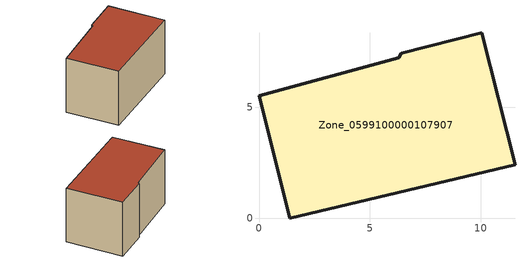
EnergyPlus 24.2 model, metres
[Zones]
Zone_0599100000107907
 floor ground (C_G): 11.54,2.41 1.39,0 0,5.51 6.31,7.23 6.41,7.44 10.05,8.35 z0
 wall outside (C_F): 6.31,7.23 0,5.51 1.39,0 11.54,2.41 10.05,8.35 6.41,7.44 6.31,7.23 z0:6.2
 roof outside (C_R): 10.05,8.35 6.41,7.44 6.31,7.23 0,5.51 1.39,0 11.54,2.41 z6.2
[BUILDING]
Pand.0599100000107907: North Axis=0; Terrain=City; Loads Convergence Tolerance Value=0.04; Temperature Convergence Tolerance Value=0.4; Solar Distribution=FullExterior; Maximum Number of Warmup Days=25; Minimum Number of Warmup Days=1
[Site:Location]
Rotterdam.The.Hague.AP_ZH_NLD Design_Conditions: Latitude=51.96; Longitude=4.45; Time Zone=1; Elevation=-4.5
[SITE:GROUNDTEMPERATURE:BUILDINGSURFACE]
18, 18, 18, 18, 18, 18, 18, 18, 18, 18, 18, 18
[MATERIAL] Thermal Absorptance=0.9; Solar Absorptance=0.7; Visible Absorptance=0.7
Name | Roughness | Thickness | Conductivity | Density | Specific Heat
G.TC.1965-1974 | MediumSmooth | 0.15 | 0.882353 | 540 | 1210
F.TC.1965-1974 | Rough | 0.3 | 0.697674 | 1920 | 840
R.TC.1965-1974 | MediumRough | 0.2 | 0.232558 | 1500 | 1000
[CONSTRUCTION]
C_G: G.TC.1965-1974
C_F: F.TC.1965-1974
C_R: R.TC.1965-1974
[ZONE]
Zone_0599100000107907: Type=1; Multiplier=1; Ceiling Height=Autocalculate; Volume=Autocalculate; Floor Area=autocalculate; Part of Total Floor Area=Yes
[ZONEINFILTRATION:DESIGNFLOWRATE]
Infil_Zone_0599100000107907: Zone or ZoneList or Space or SpaceList=Zone_0599100000107907; Schedule=AlwaysOn; Design Flow Rate Calculation Method=Flow/Area; Flow Rate per Floor Area=0.003; Constant Term Coefficient=1; Temperature Term Coefficient=0; Velocity Term Coefficient=0; Velocity Squared Term Coefficient=0
[HVACTEMPLATE:ZONE:IDEALLOADSAIRSYSTEM]
Zone_0599100000107907: Maximum Heating Supply Air Temperature=50; Minimum Cooling Supply Air Temperature=13; Maximum Heating Supply Air Humidity Ratio=0.0156; Minimum Cooling Supply Air Humidity Ratio=0.0077; Heating Limit=NoLimit; Cooling Limit=NoLimit; Dehumidification Control Type=ConstantSensibleHeatRatio; Cooling Sensible Heat Ratio=0.7; Dehumidification Setpoint=60; Humidification Control Type=None; Humidification Setpoint=30; Outdoor Air Method=None; Outdoor Air Flow Rate per Person=0.00944; Outdoor Air Flow Rate per Zone Floor Area=0; Outdoor Air Flow Rate per Zone=0; Demand Controlled Ventilation Type=None; Outdoor Air Economizer Type=NoEconomizer; Heat Recovery Type=None; Sensible Heat Recovery Effectiveness=0.7; Latent Heat Recovery Effectiveness=0.65
[ZONECONTROL:THERMOSTAT]
ThermostatControl_Zone_0599100000107907: Zone or ZoneList=Zone_0599100000107907; Control Type Schedule=DualSetpointControlType; Control 1=Thermostat_Zone_0599100000107907; Temperature Difference Between Cutout And Setpoint=0
[THERMOSTATSETPOINT:DUALSETPOINT]
Thermostat_Zone_0599100000107907: Heating Setpoint Temperature Schedule=HeatingSetpoint_Zone_0599100000107907; Cooling Setpoint Temperature Schedule=CoolingSetpoint_Zone_0599100000107907
[SCHEDULE:COMPACT]
HeatingSetpoint_Zone_0599100000107907: Through: 12/31, For: AllDays, Until: 24:00, 21
CoolingSetpoint_Zone_0599100000107907: Through: 12/31, For: AllDays, Until: 24:00, 24
DualSetpointControlType: Through: 12/31, For: AllDays, Until: 24:00, 4
AlwaysOn: Through: 12/31, For: AllDays, Until: 24:00, 1
